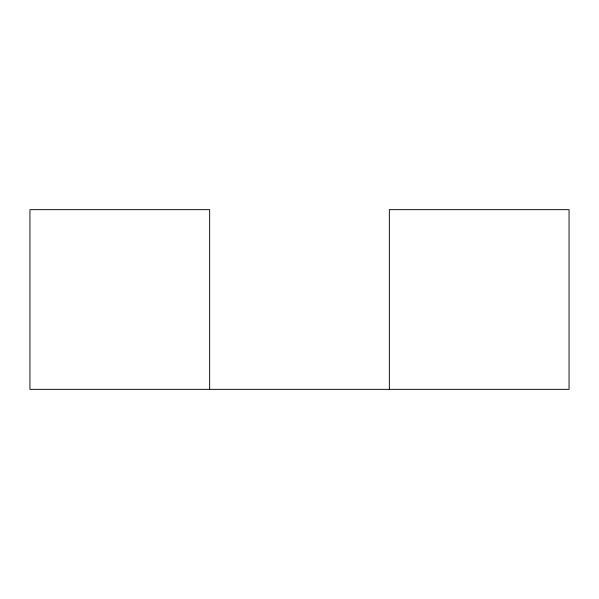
<?xml version="1.0" encoding="UTF-8"?>
<svg xmlns="http://www.w3.org/2000/svg" width="599" height="599" viewBox="0 0 599 599"><rect width="100%" height="100%" fill="white"/><g stroke="black" fill="none" stroke-linecap="round" stroke-linejoin="round"><path stroke-width="0.9" d="M389.35 389.35L389.35 209.65L569.05 209.65L569.05 389.35L29.95 389.35L29.95 209.65L209.65 209.65L209.65 389.35"/></g></svg>
